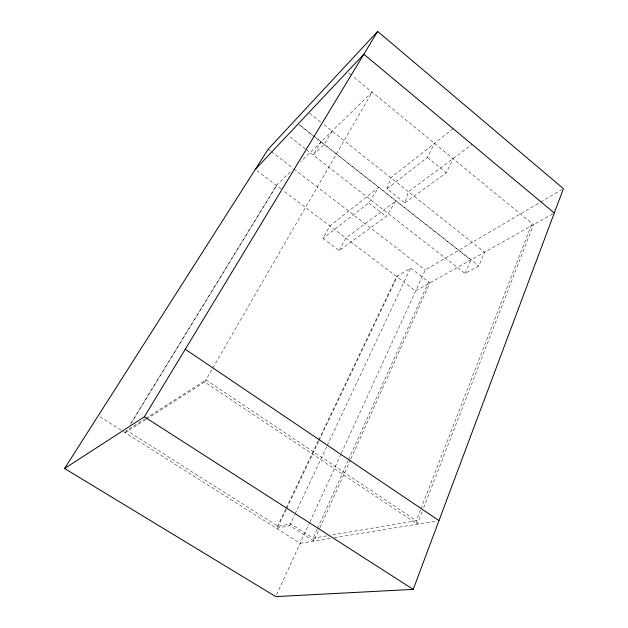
<?xml version="1.0" encoding="UTF-8"?>
<svg xmlns="http://www.w3.org/2000/svg" width="628" height="628" viewBox="0 0 628 628"><rect width="100%" height="100%" fill="white"/><g stroke="black" fill="none" stroke-linecap="round" stroke-linejoin="round"><path stroke-width="0.47" stroke-dasharray="3.14 2.35" d="M330.352 538.353L300.137 543.291L300.278 540.37M453.102 128.646L390.859 177.771L386.981 188.793L404.848 202.891L408.404 191.721L472.123 144.495M146.45 419.111L204.681 382.075L417.29 524.152L422.252 511.373M423.665 507.722L533.47 224.698L352.591 76.074M420.532 509.771L416.278 520.714L417.29 524.152M420.893 508.861L532.026 223.513M306.252 149.582L465.065 273.47L478.795 265.966L484.541 252.221L323.114 123.944M465.065 273.47L470.827 259.929L298.881 124.564M285.732 508.892L276.461 528.321L289.665 525.605L313.929 541.038L319.55 528.533M319.95 527.638L350.471 459.759M350.871 458.864L429.976 282.906L410.61 268.077L396.613 276.563L318.616 439.985M317.171 529.263L313.144 538.196L313.929 541.038M317.572 528.368L348.171 460.512M348.579 459.618L428.696 281.925M276.555 594.826L309.526 522.786M309.934 521.892L340.949 454.138M341.357 453.243L425.219 270.009L539.821 202.554M289.665 525.605L294.697 514.905M295.113 514.018L326.803 446.539M327.219 445.652L410.61 268.077M286.156 508.005L318.2 440.872M404.848 202.891L446.296 172.786L453.055 158.625M286.18 509.559L278.165 526.366L276.461 528.321M286.596 508.672L318.655 441.445M319.079 440.558L397.524 276.014M386.981 188.793L427.433 157.44L434.466 143.349M339.222 250.564L345.863 238.083L395.93 200.968L386.149 216.479L339.222 250.564L323.004 238.373L329.841 225.931L378.676 187.387L368.738 202.923L323.004 238.373M204.681 382.075L212.295 368.879M212.79 368.032L372.121 92.128L300.82 161.632M332.134 131.111L324.299 144.322L313.215 155.006L320.994 141.967M145.633 419.63L125.129 432.668L126.66 430.164M130.239 424.316L276.422 185.417L291.777 170.447M131.401 423.005L277.168 184.687M125.129 432.668L126.801 430.525L144.935 418.931M145.759 418.405L205.921 379.916L416.278 520.714L330.493 535.252M540.661 202.059L561.73 189.656M552.632 213.928L415.618 290.976L283.385 190.7M326.639 535.904L313.144 538.196L290.529 523.783L278.165 526.366L126.801 430.525M334.214 537.725L436.146 521.075M99.876 416.709L122.68 431.122M123.496 431.64L300.137 543.291M256.805 170.541L282.616 190.111M268.18 149.189L270.519 150.987M271.296 151.584L293.056 168.328M293.841 168.924L425.219 270.009M368.738 202.923L386.149 216.479M290.018 136.912L305.483 148.977M300.671 125.718L312.87 135.318M313.631 135.923L478.795 265.966M309.588 113.189L322.36 123.347M427.433 157.44L446.296 172.786M348.83 72.989L351.837 75.462"/><path stroke-width="0.94" d="M413.2 589.378L563.418 188.667L377.664 31.4L268.18 149.189L64.582 468.48L275.739 596.6L413.2 589.378L144.369 416.811L64.582 468.48M144.369 416.811L377.664 31.4M255.298 169.403L363.832 54.243L554.296 212.986M185.252 349.262L438.98 520.612"/></g></svg>
